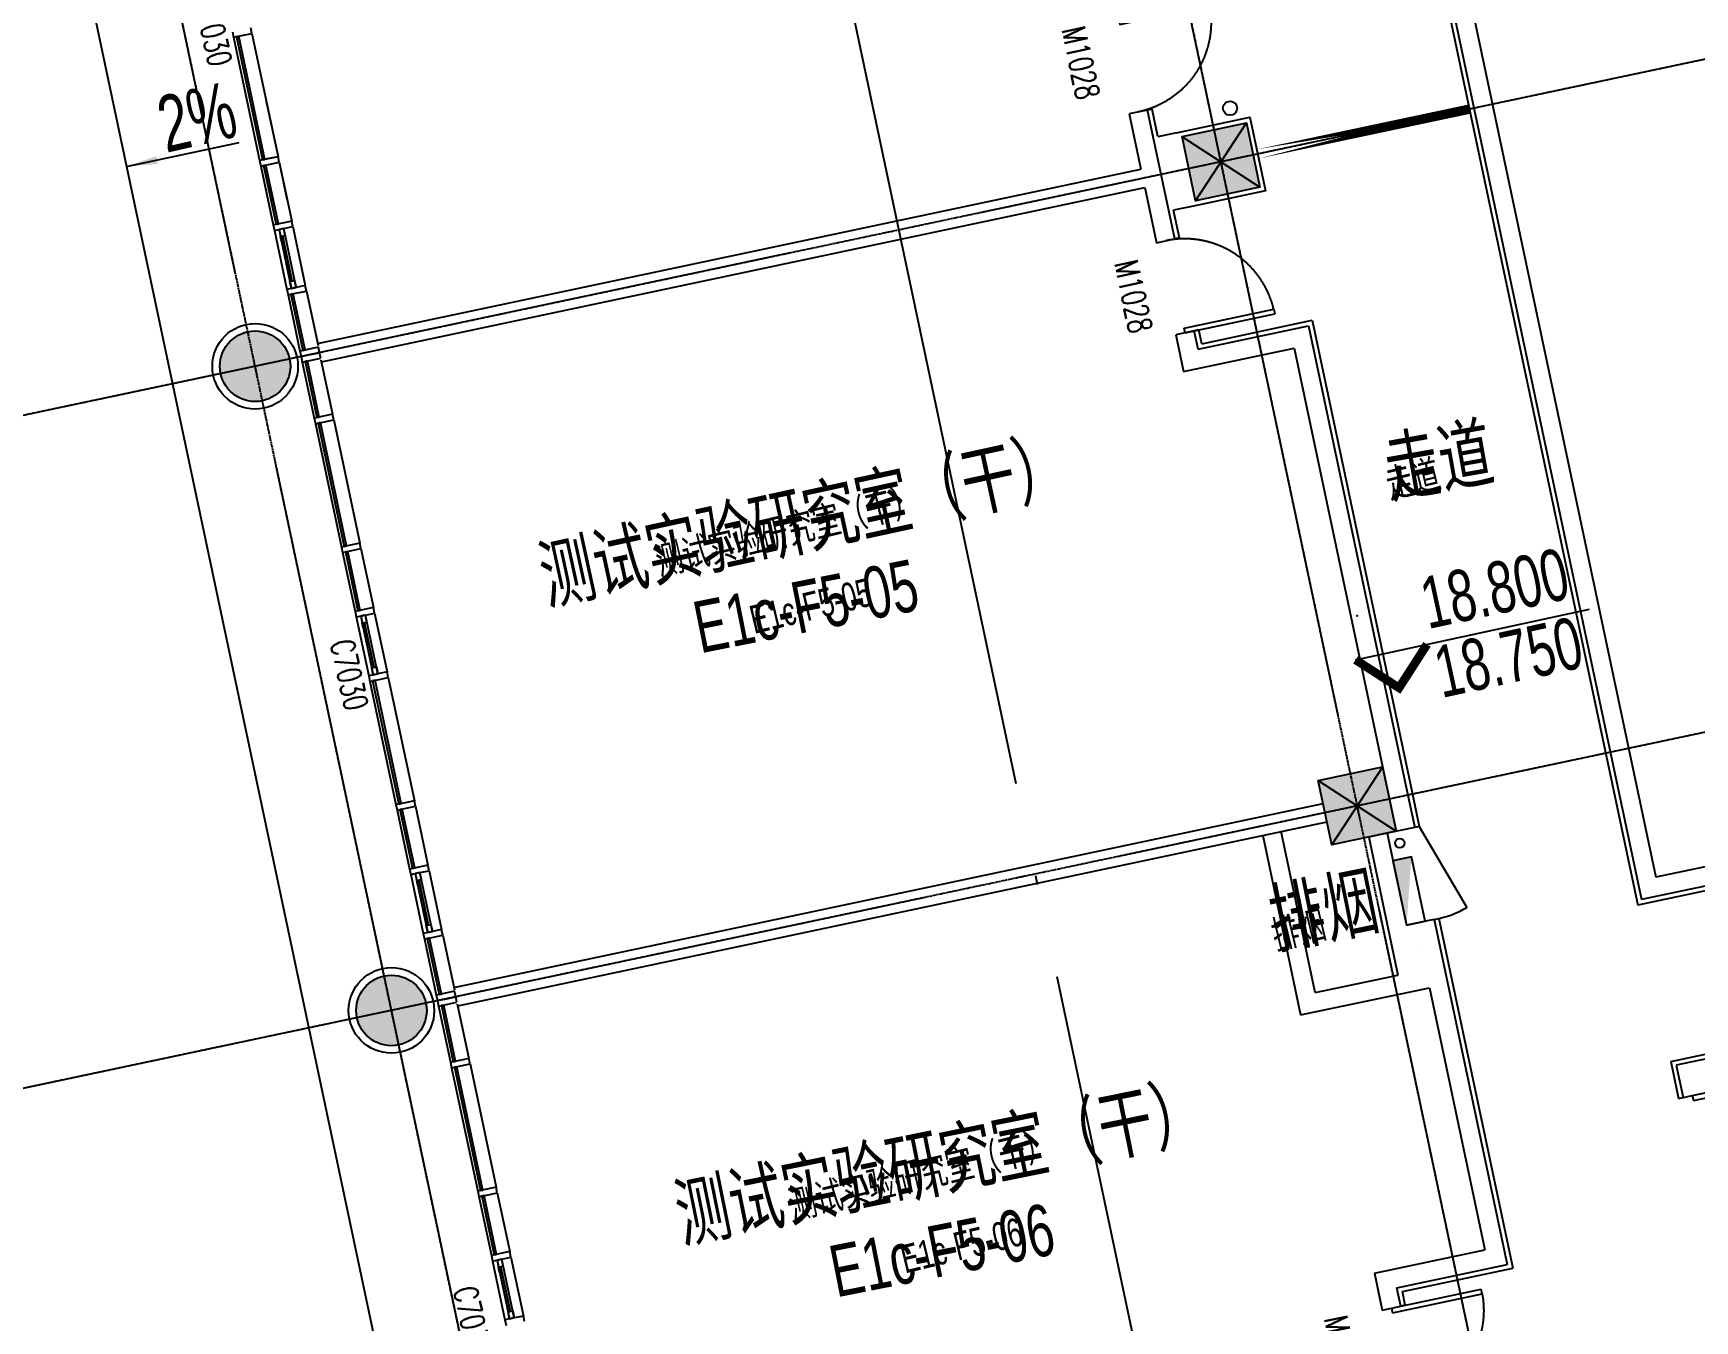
# Model space of a CAD drawing. Header units: millimetres. Extents: x -39175 to 150737, y -15023 to 140542.
# Drawn here: x -20806 to -3135, y 43188 to 56877 of the extents above; entities that cross this region are included whole.
import ezdxf
from ezdxf.enums import TextEntityAlignment as Align

# ---------------------------------------------------------------- set-up
doc = ezdxf.new("R2010")
doc.units = ezdxf.units.MM
doc.header["$LTSCALE"] = 10
for name, pattern in [('DASH', [0.35, 0.25, -0.1]), ('E-RG-1F$0$$0$DOTE', [2.42, 2, -0.2, 0.02, -0.2]), ('E1-RI-5F$0$DASH', [0.35, 0.25, -0.1]), ('E1-RI-5F$0$DASHED', [0.75, 0.5, -0.25]), ('XRE2$0$HIDDEN', [0.375, 0.25, -0.125])]:
    doc.linetypes.add(name, pattern=pattern)
for name, color, linetype in [('A—墙体', 7, 'Continuous'), ('A—轴线、尺寸', 1, 'Continuous'), ('A—门窗', 135, 'Continuous'), ('E1-RI-5F$0$A-A-建筑投影线', 53, 'E1-RI-5F$0$DASH'), ('E1-RI-5F$0$A-ROOF-DRAN', 175, 'Continuous'), ('E1-RI-5F$0$A-SYMB-DOOR', 13, 'Continuous'), ('E1-RI-5F$0$A-SYMB-DOOR1', 4, 'Continuous'), ('E1-RI-5F$0$AUDIT_D_131110141545-10', 7, 'Continuous'), ('I—平面—填充03(灰度)', 250, 'Continuous'), ('I—平面—文字', 40, 'Continuous'), ('I—平面—文字（放大1：100）', 40, 'XRE2$0$HIDDEN'), ('I—平面—标高', 40, 'Continuous'), ('I—平面—消防设施', 10, 'Continuous'), ('I—平面—装饰面层线', 192, 'Continuous'), ('I—平面—门', 22, 'Continuous'), ('I—平顶—消防设施', 10, 'Continuous'), ('轴线100', 1, 'Continuous')]:
    doc.layers.add(name, color=color, linetype=linetype)
doc.styles.add('ARIAL', font='arial.ttf')
doc.styles.add('E1-RI-5F$0$$4$XD2008', font='SIMYOU.TTF', dxfattribs={"width": 0.7})
doc.styles.add('E1-RI-5F$0$ECADI-TXT', font='simplex.shx', dxfattribs={"bigfont": 'hztxt.shx'})
doc.styles.add('XD2008', font='SIMYOU.TTF', dxfattribs={"width": 0.7, "height": 600})
doc.dimstyles.new('200', dxfattribs={"dimscale": 200, "dimtxt": 2.5, "dimasz": 2, "dimexe": 1, "dimexo": 1, "dimgap": 0.8, "dimtad": 1, "dimdec": 0, "dimdsep": 46, "dimtxsty": 'ARIAL', "dimblk1": 'ARCHTICK', "dimblk2": 'ARCHTICK', "dimsah": 1, "dimcen": -0.9, "dimdle": 1, "dimclrd": 256, "dimclre": 256, "dimclrt": 40, "dimaunit": 1, "dimadec": 0, "dimazin": 0, "dimtfac": 0.35, "dimtdec": 0, "dimtix": 1, "dimtmove": 2, "dimatfit": 3, "dimldrblk": 'ARCHTICK', "dimfxl": 0, "dimtvp": 0.8, "dimtolj": 1, "dimtzin": 0, "dimarcsym": 0})
doc.dimstyles.new('副本 100', dxfattribs={"dimscale": 100, "dimtxt": 2.5, "dimasz": 2, "dimexe": 1, "dimexo": 1, "dimgap": 0.8, "dimtad": 1, "dimdec": 0, "dimdsep": 46, "dimtxsty": 'ARIAL', "dimblk1": 'ARCHTICK', "dimblk2": 'ARCHTICK', "dimsah": 1, "dimcen": -0.9, "dimdle": 1, "dimclrd": 256, "dimclre": 256, "dimclrt": 40, "dimaunit": 1, "dimadec": 0, "dimazin": 0, "dimtfac": 0.35, "dimtdec": 0, "dimtix": 1, "dimtmove": 2, "dimatfit": 3, "dimldrblk": 'ARCHTICK', "dimfxl": 0, "dimtvp": 0.8, "dimtolj": 1, "dimtzin": 0, "dimarcsym": 0})

# ---------------------------------------------------------------- blocks, each defined once
blk = doc.blocks.new('E-COLS-F5')
at = {"layer": 'I—平面—填充03(灰度)'}
for points in [[(11700325, -6151164), (11701010, -6151019), (11701154, -6151704), (11700470, -6151849)], [(11701774, -6158012), (11702459, -6157867), (11702604, -6158552), (11701919, -6158697)]]:
    blk.add_hatch(color=18, dxfattribs=at).paths.add_polyline_path(points)
h = blk.add_hatch(color=18, dxfattribs=at)
edge = h.paths.add_edge_path()
edge.add_arc((11690467, -6153608), 375, 0, 360)
h = blk.add_hatch(color=18, dxfattribs=at)
edge = h.paths.add_edge_path()
edge.add_arc((11691917, -6160457), 375, 0, 360)
at = {"layer": 'A—墙体'}
for points in [[(11700325, -6151164), (11701010, -6151019), (11701154, -6151704), (11700470, -6151849)], [(11701774, -6158012), (11702459, -6157867), (11702604, -6158552), (11701919, -6158697)]]:
    blk.add_lwpolyline(points, close=True, dxfattribs=at)
for centre in [(11690467, -6153608), (11691917, -6160457)]:
    blk.add_circle(centre, 375, dxfattribs=at)
at = {"layer": 'I—平面—装饰面层线'}
for p, q in [((11700265, -6151125), (11700069, -6151167)), ((11700431, -6151908), (11700235, -6151949))]:
    blk.add_line(p, q, dxfattribs=at)
blk.add_lwpolyline([(11700265, -6151125), (11701048, -6150960), (11701214, -6151742), (11700431, -6151908)], dxfattribs=at)
blk = doc.blocks.new('E1-RI-5F$0$$DORLIB2D$00000001')
for p, q in [((0.45, 0.975), (0.5, 0.975)), ((0.45, 0), (0.45, 0.975)), ((0.5, 0), (0.5, 0.975)), ((0.5, 0), (0.45, 0))]:
    blk.add_line(p, q)
at = {"layer": 'I—平面—门', "color": 8, "linetype": 'DASH', "ltscale": 20}
blk.add_arc((0.475, 0), 0.975, 91.4693, 180, dxfattribs=at)
blk = doc.blocks.new('E1-RI-5F$0$ECADI-TAG-DOOR')
blk = doc.blocks.new('E1-RI-5F$0$$0$ECADI-TAG-HGHT_国标_')
at = {"color": 1}
blk.add_line((-2.121, 2.121), (11.768, 2.121), dxfattribs=at)
at = {"color": 1, "const_width": 0.5}
blk.add_lwpolyline([(-2.121, 2.121), (0, 0), (2.121, 2.121)], dxfattribs=at)
at = {"color": 1}
blk.add_point((-1.481, 4.6), dxfattribs=at)
at = {"style": 'E1-RI-5F$0$$4$XD2008', "width": 0.7}
blk.add_attdef('FL', text='', height=3, dxfattribs=at).set_placement((-2.689, 2.967), align=Align.RIGHT)
for tag, p in [('F.F.L.', (2.284, 2.967)), ('T.O.S.', (2.284, -1.104))]:
    blk.add_attdef(tag, p, '', height=3, dxfattribs=at)
blk = doc.blocks.new('E1-RI-5F$0$ERDFG1')
at = {"layer": 'E1-RI-5F$0$A-ROOF-DRAN'}
blk.add_circle((-2006, 61165), 75, dxfattribs=at)
blk = doc.blocks.new('E1-RI-5F$0$XFX-BX')
blk.add_lwpolyline([(0, 0), (0, 200), (700, 200), (700, 0)], close=True)
blk.add_solid([(0, 0), (0, 0), (700, 0), (700, 200)])
blk = doc.blocks.new('_ArchTick')
at = {"color": 0, "linetype": 'ByBlock', "const_width": 0.15}
blk.add_lwpolyline([(-0.5, -0.5), (0.5, 0.5)], dxfattribs=at)
blk = doc.blocks.new('*D4621')
at = {"layer": 'A—轴线、尺寸', "linetype": 'ByBlock', "lineweight": -2}
for p, q in [((-23999, 80781), (-30358, 79435)), ((-30203, 79672), (-11947, -6567)), ((-5826, -5066), (-12184, -6412))]:
    blk.add_line(p, q, dxfattribs=at)
at = {"layer": 'Defpoints', "color": 0, "linetype": 'ByBlock'}
for p in [(-23803, 80823), (-5630, -5025), (-11989, -6371)]:
    blk.add_point(p, dxfattribs=at)
at = {"layer": 'A—轴线、尺寸', "linetype": 'ByBlock', "lineweight": -2, "xscale": 400, "yscale": 400, "zscale": 400}
for p, rotation in [((-30162, 79477), 101.9526484581255), ((-11989, -6371), 281.9526484581255)]:
    blk.add_blockref('_ArchTick', p, dxfattribs=dict(at, rotation=rotation))
at = {"layer": 'A—轴线、尺寸', "color": 40, "linetype": 'ByBlock', "insert": (-20669, 36639), "char_height": 500, "attachment_point": 5, "rotation": 281.9526, "style": 'ARIAL'}
blk.add_mtext('\\A1;87750', dxfattribs=at)
blk = doc.blocks.new('*D4630')
at = {"layer": 'A—轴线、尺寸', "linetype": 'ByBlock', "lineweight": -2}
for p, q in [((-17136, 46459), (-22028, 45423)), ((-21873, 45660), (-20341, 38421)), ((-15686, 39610), (-20578, 38575))]:
    blk.add_line(p, q, dxfattribs=at)
at = {"layer": 'Defpoints', "color": 0, "linetype": 'ByBlock'}
for p in [(-16940, 46500), (-15491, 39652), (-20382, 38616)]:
    blk.add_point(p, dxfattribs=at)
at = {"layer": 'A—轴线、尺寸', "linetype": 'ByBlock', "lineweight": -2, "xscale": 400, "yscale": 400, "zscale": 400}
for p, rotation in [((-21832, 45464), 101.9526484581255), ((-20382, 38616), 281.9526484581255)]:
    blk.add_blockref('_ArchTick', p, dxfattribs=dict(at, rotation=rotation))
at = {"layer": 'A—轴线、尺寸', "color": 40, "linetype": 'ByBlock', "insert": (-20701, 42126), "char_height": 500, "attachment_point": 5, "rotation": 281.9526, "style": 'ARIAL'}
blk.add_mtext('\\A1;7000', dxfattribs=at)
blk = doc.blocks.new('*D4631')
at = {"layer": 'A—轴线、尺寸', "linetype": 'ByBlock', "lineweight": -2}
for p, q in [((-18586, 53307), (-23477, 52271)), ((-23323, 52508), (-21790, 45269)), ((-17136, 46459), (-22028, 45423))]:
    blk.add_line(p, q, dxfattribs=at)
at = {"layer": 'Defpoints', "color": 0, "linetype": 'ByBlock'}
for p in [(-18390, 53348), (-16940, 46500), (-21832, 45464)]:
    blk.add_point(p, dxfattribs=at)
at = {"layer": 'A—轴线、尺寸', "linetype": 'ByBlock', "lineweight": -2, "xscale": 400, "yscale": 400, "zscale": 400}
for p, rotation in [((-23282, 52313), 101.9526484581255), ((-21832, 45464), 281.9526484581255)]:
    blk.add_blockref('_ArchTick', p, dxfattribs=dict(at, rotation=rotation))
at = {"layer": 'A—轴线、尺寸', "color": 40, "linetype": 'ByBlock', "insert": (-22150, 48975), "char_height": 500, "attachment_point": 5, "rotation": 281.9526, "style": 'ARIAL'}
blk.add_mtext('\\A1;7000', dxfattribs=at)
blk = doc.blocks.new('*D4632')
at = {"layer": 'A—轴线、尺寸', "linetype": 'ByBlock', "lineweight": -2}
for p, q in [((-20035, 60155), (-24927, 59119)), ((-24773, 59357), (-23240, 52117)), ((-18586, 53307), (-23477, 52271))]:
    blk.add_line(p, q, dxfattribs=at)
at = {"layer": 'Defpoints', "color": 0, "linetype": 'ByBlock'}
for p in [(-19840, 60196), (-18390, 53348), (-23282, 52313)]:
    blk.add_point(p, dxfattribs=at)
at = {"layer": 'A—轴线、尺寸', "linetype": 'ByBlock', "lineweight": -2, "xscale": 400, "yscale": 400, "zscale": 400}
for p, rotation in [((-24731, 59161), 101.9526484581255), ((-23282, 52313), 281.9526484581255)]:
    blk.add_blockref('_ArchTick', p, dxfattribs=dict(at, rotation=rotation))
at = {"layer": 'A—轴线、尺寸', "color": 40, "linetype": 'ByBlock', "insert": (-23600, 55823), "char_height": 500, "attachment_point": 5, "rotation": 281.9526, "style": 'ARIAL'}
blk.add_mtext('\\A1;7000', dxfattribs=at)
blk = doc.blocks.new('*D4827')
at = {"layer": 'Defpoints', "color": 0}
for p in [(-272354, 49526), (-270905, 42677), (-275796, 41642)]:
    blk.add_point(p, dxfattribs=at)
at = {"layer": '轴线100', "lineweight": -2}
for p, q in [((-272452, 49505), (-277344, 48469)), ((-277267, 48588), (-275775, 41544)), ((-271002, 42657), (-275894, 41621))]:
    blk.add_line(p, q, dxfattribs=at)
at = {"layer": '轴线100', "lineweight": -2, "xscale": 200, "yscale": 200, "zscale": 200}
for p, rotation in [((-277246, 48490), 101.9526484623766), ((-275796, 41642), 281.9526484623766)]:
    blk.add_blockref('_ArchTick', p, dxfattribs=dict(at, rotation=rotation))
at = {"layer": '轴线100', "color": 40, "insert": (-276293, 45114), "char_height": 300, "attachment_point": 5, "rotation": 281.9526, "style": 'ARIAL'}
blk.add_mtext('\\A1;7000', dxfattribs=at)
blk = doc.blocks.new('*D4828')
at = {"layer": 'Defpoints', "color": 0}
for p in [(-273804, 56374), (-272354, 49526), (-277246, 48490)]:
    blk.add_point(p, dxfattribs=at)
at = {"layer": '轴线100', "lineweight": -2}
for p, q in [((-273902, 56353), (-278793, 55318)), ((-278716, 55436), (-277225, 48392)), ((-272452, 49505), (-277344, 48469))]:
    blk.add_line(p, q, dxfattribs=at)
at = {"layer": '轴线100', "lineweight": -2, "xscale": 200, "yscale": 200, "zscale": 200}
for p, rotation in [((-278696, 55338), 101.9526484623766), ((-277246, 48490), 281.9526484623766)]:
    blk.add_blockref('_ArchTick', p, dxfattribs=dict(at, rotation=rotation))
at = {"layer": '轴线100', "color": 40, "insert": (-277743, 51962), "char_height": 300, "attachment_point": 5, "rotation": 281.9526, "style": 'ARIAL'}
blk.add_mtext('\\A1;7000', dxfattribs=at)
blk = doc.blocks.new('*D4829')
at = {"layer": 'Defpoints', "color": 0}
for p in [(-275254, 63222), (-273804, 56374), (-278696, 55338)]:
    blk.add_point(p, dxfattribs=at)
at = {"layer": '轴线100', "lineweight": -2}
for p, q in [((-275352, 63201), (-280243, 62166)), ((-280166, 62284), (-278675, 55240)), ((-273902, 56353), (-278793, 55318))]:
    blk.add_line(p, q, dxfattribs=at)
at = {"layer": '轴线100', "lineweight": -2, "xscale": 200, "yscale": 200, "zscale": 200}
for p, rotation in [((-280145, 62186), 101.9526484623766), ((-278696, 55338), 281.9526484623766)]:
    blk.add_blockref('_ArchTick', p, dxfattribs=dict(at, rotation=rotation))
at = {"layer": '轴线100', "color": 40, "insert": (-279192, 58811), "char_height": 300, "attachment_point": 5, "rotation": 281.9526, "style": 'ARIAL'}
blk.add_mtext('\\A1;7000', dxfattribs=at)
blk = doc.blocks.new('A$C1C9D1350')
at = {"layer": '轴线100', "linetype": 'E-RG-1F$0$$0$DOTE'}
for p, q in [((-249396.2, -8503.3), (-270308.5, 90282.7)), ((-261537.7, -1848.3), (-280580.9, 88108.1)), ((-244495, 62578.1), (-280984.2, 54853.6)), ((-243061.1, 55726.5), (-279542.5, 48003.7))]:
    blk.add_line(p, q, dxfattribs=at)
at = {"layer": '轴线100'}
for base, p1, p2, picture, middle in [((-278695.6, 55338.2), (-275253.8, 63222), (-273804.1, 56373.8), '*D4829', (-279192.4, 58810.7)), ((-277245.9, 48490), (-273804.1, 56373.8), (-272354.3, 49525.5), '*D4828', (-277742.7, 51962.4)), ((-275796.2, 41641.8), (-272354.3, 49525.5), (-270904.6, 42677.3), '*D4827', (-276292.9, 45114.2))]:
    dim = blk.add_linear_dim(base=base, p1=p1, p2=p2, angle=281.95265, dimstyle='副本 100', override={"dimtxt": 3}, dxfattribs=at)
    dim.commit()
    dim.dimension.update_dxf_attribs({"geometry": picture, "text_midpoint": middle})

msp = doc.modelspace()

# ---------------------------------------------------------------- linework, layer by layer
at = {"layer": 'A—墙体'}
for p, q in [((-5876.9, 57938.8), (-3702.3, 47666.3)), ((-5639.8, 57784.5), (-3548, 47903.4)), ((-8955.2, 56060.5), (-9150.9, 56019.1)), ((-9150.9, 56019.1), (-9026.6, 55432.1)), ((-8810.3, 55375.7), (-8955.2, 56060.5)), ((-17782.2, 53578.5), (-9026.3, 55432.1)), ((-8665.3, 54690.8), (-8810.3, 55375.7)), ((-17740.8, 53382.8), (-8984.8, 55236.4)), ((-8985.2, 55236.4), (-8860.9, 54649.4)), ((-8860.9, 54649.4), (-8665.3, 54690.8)), ((-8416.8, 53516.9), (-7242.2, 53765.5)), ((-7242.2, 53765.5), (-6186, 48776.1)), ((-8458.2, 53712.5), (-8653.8, 53671.1)), ((-8653.8, 53671.1), (-8571, 53279.8)), ((-8416.8, 53516.9), (-8458.2, 53712.5)), ((-8571, 53279.8), (-7396.4, 53528.4)), ((-7396.4, 53528.4), (-6309.1, 48392.2)), ((-6186, 48776.1), (-6113.5, 48433.6)), ((-16332.5, 46730.2), (-7087.4, 48687.4)), ((-16291.1, 46534.6), (-7045.8, 48491.8)), ((-7534.8, 48388.3), (-7045.8, 48491.8)), ((-6113.5, 48433.6), (-6407, 48371.4)), ((-7730.4, 48346.9), (-7326.6, 46439.1)), ((-7172.3, 46676.2), (-7534.8, 48388.3)), ((-6309.1, 48392.2), (-6602.6, 48330.1)), ((-6602.6, 48330.1), (-6292, 46862.5)), ((-6407, 48371.4), (-6199.9, 47393.1)), ((-2390.5, 48148.4), (-3548, 47903.4)), ((-2544.7, 47911.3), (-3702.3, 47666.3)), ((-5906.4, 47455.3), (-6199.9, 47393.1)), ((-5906.4, 47455.3), (-5129.7, 43786.7)), ((-6040, 47120.3), (-6039.9, 47120.3)), ((-7172.3, 46676.2), (-6292, 46862.5)), ((-7326.6, 46439.1), (-5957, 46729)), ((-5957, 46729), (-5366.8, 43940.9)), ((-1473.3, 46298.3), (-3332.1, 45904.8)), ((-3332.1, 45904.8), (-3259.6, 45562.4)), ((-3259.6, 45562.4), (-3063.9, 45603.8)), ((-6541, 43692.3), (-5366.8, 43940.9)), ((-6541.4, 43692.3), (-6479.3, 43398.8)), ((-6541, 43692.3), (-6458.2, 43301)), ((-6304.3, 43538), (-5129.7, 43786.7)), ((-6262.9, 43342.3), (-6304.3, 43538)), ((-6458.2, 43301), (-6262.9, 43342.3))]:
    msp.add_line(p, q, dxfattribs=at)
at = {"layer": 'A—轴线、尺寸', "linetype": 'E-RG-1F$0$$0$DOTE', "ltscale": 500}
for p, q in [((5602.2, -9566), (-14894.5, 87257.1)), ((2178.1, -10290.8), (-18318.6, 86532.3)), ((-6123.7, -4873.9), (-25166.8, 85082.5)), ((10919.1, 59552.5), (-25570.2, 51828)), ((12353, 52700.9), (-24128.4, 44978.1))]:
    msp.add_line(p, q, dxfattribs=at)
at = {"layer": 'A—门窗', "extrusion": (7.74398e-26, 8.19673e-27, -1)}
for p, q in [((-18479.8, 56875.5), (-18492.3, 56934.2)), ((-18687.9, 56892.8), (-18675.5, 56834.1)), ((-18675.5, 56834.1), (-18479.8, 56875.5)), ((-18300.4, 55543.8), (-18398.3, 55523.1)), ((-18398.3, 55523.1), (-18385.8, 55464.4)), ((-18202.3, 55564.6), (-18398, 55523.2)), ((-18398, 55523.2), (-18385.5, 55464.5)), ((-18385.5, 55464.5), (-18189.9, 55505.9)), ((-18202.6, 55564.5), (-18300.4, 55543.8)), ((-18288, 55485.1), (-18190.2, 55505.8)), ((-18190.2, 55505.8), (-18202.6, 55564.5)), ((-18189.9, 55505.9), (-18202.3, 55564.6)), ((-18385.8, 55464.4), (-18288, 55485.1)), ((-18155.5, 54859), (-18253.3, 54838.3)), ((-18253.3, 54838.3), (-18240.9, 54779.6)), ((-18240.9, 54779.6), (-18143, 54800.3)), ((-18057.6, 54879.7), (-18155.5, 54859)), ((-18143, 54800.3), (-18045.2, 54821)), ((-18045.2, 54821), (-18057.6, 54879.7)), ((-18010.5, 54174.2), (-18108.3, 54153.4)), ((-18108.3, 54153.4), (-18095.9, 54094.7)), ((-18095.9, 54094.7), (-17998.1, 54115.5)), ((-17912.7, 54194.9), (-18010.5, 54174.2)), ((-17998.1, 54115.5), (-17900.2, 54136.2)), ((-17900.2, 54136.2), (-17912.7, 54194.9)), ((-17859.3, 53460), (-17957.1, 53439.3)), ((-17957.1, 53439.3), (-17944.7, 53380.6)), ((-17944.7, 53380.6), (-17846.9, 53401.3)), ((-17761.5, 53480.7), (-17859.3, 53460)), ((-17846.9, 53401.3), (-17749, 53422)), ((-17749, 53422), (-17761.5, 53480.7)), ((-17720.5, 52804.5), (-17818.4, 52783.8)), ((-17818.4, 52783.8), (-17805.9, 52725.1)), ((-17805.9, 52725.1), (-17708.1, 52745.8)), ((-17622.7, 52825.2), (-17720.5, 52804.5)), ((-17708.1, 52745.8), (-17610.3, 52766.5)), ((-17610.3, 52766.5), (-17622.7, 52825.2)), ((-17430.6, 51434.9), (-17528.4, 51414.2)), ((-17332.8, 51455.6), (-17430.6, 51434.9)), ((-17320.3, 51396.9), (-17332.8, 51455.6)), ((-17528.4, 51414.2), (-17516, 51355.5)), ((-17516, 51355.5), (-17418.2, 51376.2)), ((-17418.2, 51376.2), (-17320.3, 51396.9)), ((-17285.6, 50750), (-17383.5, 50729.3)), ((-17383.5, 50729.3), (-17371, 50670.6)), ((-17187.8, 50770.7), (-17285.6, 50750)), ((-17175.4, 50712), (-17187.8, 50770.7)), ((-17371, 50670.6), (-17273.2, 50691.3)), ((-17273.2, 50691.3), (-17175.4, 50712)), ((-17140.6, 50065.2), (-17238.5, 50044.5)), ((-17238.5, 50044.5), (-17226.1, 49985.8)), ((-17042.8, 50085.9), (-17140.6, 50065.2)), ((-17128.2, 50006.5), (-17030.4, 50027.2)), ((-17030.4, 50027.2), (-17042.8, 50085.9)), ((-17226.1, 49985.8), (-17128.2, 50006.5)), ((-16850.7, 48695.6), (-16948.5, 48674.9)), ((-16948.5, 48674.9), (-16936.1, 48616.2)), ((-16936.1, 48616.2), (-16838.3, 48636.9)), ((-16752.9, 48716.3), (-16850.7, 48695.6)), ((-16838.3, 48636.9), (-16740.4, 48657.6)), ((-16740.4, 48657.6), (-16752.9, 48716.3)), ((-16705.7, 48010.7), (-16803.6, 47990)), ((-16803.6, 47990), (-16791.1, 47931.3)), ((-16791.1, 47931.3), (-16693.3, 47952)), ((-16607.9, 48031.5), (-16705.7, 48010.7)), ((-16693.3, 47952), (-16595.5, 47972.8)), ((-16595.5, 47972.8), (-16607.9, 48031.5)), ((-16560.8, 47325.9), (-16658.6, 47305.2)), ((-16658.6, 47305.2), (-16646.2, 47246.5)), ((-16646.2, 47246.5), (-16548.3, 47267.2)), ((-16462.9, 47346.6), (-16560.8, 47325.9)), ((-16548.3, 47267.2), (-16450.5, 47287.9)), ((-16450.5, 47287.9), (-16462.9, 47346.6)), ((-16409.6, 46611.7), (-16507.4, 46591)), ((-16507.4, 46591), (-16495, 46532.3)), ((-16495, 46532.3), (-16397.1, 46553)), ((-16311.7, 46632.5), (-16409.6, 46611.7)), ((-16397.1, 46553), (-16299.3, 46573.8)), ((-16299.3, 46573.8), (-16311.7, 46632.5)), ((-16270.8, 45956.3), (-16368.6, 45935.6)), ((-16173, 45977), (-16270.8, 45956.3)), ((-16160.6, 45918.3), (-16173, 45977)), ((-16368.6, 45935.6), (-16356.2, 45876.9)), ((-16356.2, 45876.9), (-16258.4, 45897.6)), ((-16258.4, 45897.6), (-16160.6, 45918.3)), ((-15980.9, 44586.6), (-16078.7, 44565.9)), ((-16078.7, 44565.9), (-16066.3, 44507.2)), ((-15883, 44607.3), (-15980.9, 44586.6)), ((-15968.4, 44527.9), (-15870.6, 44548.6)), ((-15870.6, 44548.6), (-15883, 44607.3)), ((-16066.3, 44507.2), (-15968.4, 44527.9)), ((-15835.9, 43901.8), (-15933.7, 43881.1)), ((-15933.7, 43881.1), (-15921.3, 43822.4)), ((-15921.3, 43822.4), (-15823.5, 43843.1)), ((-15738.1, 43922.5), (-15835.9, 43901.8)), ((-15823.5, 43843.1), (-15725.6, 43863.8)), ((-15725.6, 43863.8), (-15738.1, 43922.5)), ((-15690.9, 43217), (-15788.8, 43196.3)), ((-15788.8, 43196.3), (-15776.3, 43137.6)), ((-15593.1, 43237.7), (-15690.9, 43217)), ((-15580.7, 43179), (-15593.1, 43237.7))]:
    msp.add_line(p, q, dxfattribs=at)
at = {"layer": 'A—门窗'}
for p, q in [((-18675.5, 56834.1), (-18398, 55523.2)), ((-18620.8, 56845.7), (-18645.6, 56840.4)), ((-18645.6, 56840.4), (-18368.1, 55529.5)), ((-18343.2, 55534.7), (-18620.8, 56845.7)), ((-18479.8, 56875.5), (-18202.3, 55564.6)), ((-18522.9, 56111.7), (-18398.3, 55523.1)), ((-18493, 56118), (-18368.4, 55529.4)), ((-18343.5, 55534.7), (-18468.1, 56123.3)), ((-18327.2, 56153.1), (-18202.6, 55564.5)), ((-18368.4, 55529.4), (-18343.5, 55534.7)), ((-18368.1, 55529.5), (-18343.2, 55534.7)), ((-18190.2, 55505.8), (-18057.6, 54879.7)), ((-18189.9, 55505.9), (-18107.8, 55118)), ((-18385.8, 55464.4), (-18253.3, 54838.3)), ((-18385.5, 55464.5), (-18306.4, 55090.7)), ((-18331.1, 55476), (-18355.9, 55470.7)), ((-18355.9, 55470.7), (-18223.4, 54844.6)), ((-18330.8, 55476), (-18355.7, 55470.8)), ((-18355.7, 55470.8), (-18276.1, 55094.8)), ((-18198.6, 54849.9), (-18331.1, 55476)), ((-18250.8, 55098.3), (-18330.8, 55476)), ((-18223.4, 54844.6), (-18198.6, 54849.9)), ((-18143, 54800.3), (-18192.3, 54789.8)), ((-18143, 54800.3), (-18192.3, 54789.8)), ((-18192.3, 54789.8), (-18176.6, 54715.3)), ((-18192.3, 54789.8), (-18059.8, 54163.7)), ((-18126.9, 54725.8), (-18142.6, 54800.4)), ((-18010.1, 54174.2), (-18142.6, 54800.4)), ((-18045.2, 54821), (-17912.7, 54194.9)), ((-18240.9, 54779.6), (-18108.3, 54153.4)), ((-18176.6, 54715.3), (-18127.2, 54725.7)), ((-18165.3, 54662.3), (-18176.6, 54715.3)), ((-18176.6, 54715.3), (-18075.6, 54238.3)), ((-18050.7, 54243.5), (-18151.7, 54720.6)), ((-18095.9, 54094.7), (-17969.6, 53498)), ((-18075.6, 54238.3), (-18026.3, 54248.7)), ((-18059.8, 54163.7), (-18075.6, 54238.3)), ((-18041.2, 54106.3), (-18066, 54101.1)), ((-18066, 54101.1), (-17939.7, 53504.3)), ((-18010.5, 54174.2), (-18059.8, 54163.7)), ((-18059.8, 54163.7), (-18010.5, 54174.2)), ((-17914.8, 53509.6), (-18041.2, 54106.3)), ((-18025.9, 54248.8), (-18010.1, 54174.2)), ((-17900.2, 54136.2), (-17777.2, 53555.2)), ((-17871.7, 53518.7), (-17969.6, 53498)), ((-17969.6, 53498), (-17957.1, 53439.3)), ((-17957.1, 53439.3), (-17859.3, 53460)), ((-17944.7, 53380.6), (-17818.4, 52783.8)), ((-17939.7, 53504.3), (-17914.8, 53509.6)), ((-17890, 53392.2), (-17914.8, 53386.9)), ((-17914.8, 53386.9), (-17788.5, 52790.1)), ((-17763.6, 52795.4), (-17890, 53392.2)), ((-17773.9, 53539.4), (-17871.7, 53518.7)), ((-17859.3, 53460), (-17761.5, 53480.7)), ((-17761.5, 53480.7), (-17773.9, 53539.4)), ((-17745.7, 53406.1), (-17622.7, 52825.2)), ((-17805.9, 52725.1), (-17528.4, 51414.2)), ((-17788.5, 52790.1), (-17763.6, 52795.4)), ((-17751.2, 52736.7), (-17776.1, 52731.4)), ((-17776.1, 52731.4), (-17498.5, 51420.5)), ((-17473.7, 51425.7), (-17751.2, 52736.7)), ((-17610.3, 52766.5), (-17332.8, 51455.6)), ((-17498.5, 51420.5), (-17473.7, 51425.7)), ((-17516, 51355.5), (-17383.5, 50729.3)), ((-17461.3, 51367), (-17486.1, 51361.8)), ((-17486.1, 51361.8), (-17353.6, 50735.7)), ((-17328.7, 50740.9), (-17461.3, 51367)), ((-17320.3, 51396.9), (-17187.8, 50770.7)), ((-17353.6, 50735.7), (-17328.7, 50740.9)), ((-17371, 50670.6), (-17238.5, 50044.5)), ((-17273.2, 50691.3), (-17322.5, 50680.9)), ((-17273.2, 50691.3), (-17322.5, 50680.9)), ((-17322.5, 50680.9), (-17306.7, 50606.4)), ((-17322.5, 50680.9), (-17190, 50054.8)), ((-17306.7, 50606.4), (-17257.4, 50616.8)), ((-17295.5, 50553.4), (-17306.7, 50606.4)), ((-17306.7, 50606.4), (-17205.7, 50129.3)), ((-17180.9, 50134.6), (-17281.9, 50611.6)), ((-17257, 50616.9), (-17272.8, 50691.4)), ((-17140.3, 50065.3), (-17272.8, 50691.4)), ((-17175.4, 50712), (-17042.8, 50085.9)), ((-17205.7, 50129.3), (-17156.4, 50139.8)), ((-17190, 50054.8), (-17205.7, 50129.3)), ((-17140.6, 50065.2), (-17190, 50054.8)), ((-17190, 50054.8), (-17140.6, 50065.2)), ((-17156, 50139.8), (-17140.3, 50065.3)), ((-17030.4, 50027.2), (-16752.9, 48716.3)), ((-17226.1, 49985.8), (-16948.5, 48674.9)), ((-17171.3, 49997.4), (-17196.2, 49992.1)), ((-17196.2, 49992.1), (-16918.6, 48681.2)), ((-16893.8, 48686.4), (-17171.3, 49997.4)), ((-16936.1, 48616.2), (-16803.6, 47990)), ((-16918.6, 48681.2), (-16893.8, 48686.4)), ((-16881.4, 48627.7), (-16906.2, 48622.5)), ((-16906.2, 48622.5), (-16773.7, 47996.4)), ((-16748.8, 48001.6), (-16881.4, 48627.7)), ((-16740.4, 48657.6), (-16607.9, 48031.5)), ((-16791.1, 47931.3), (-16658.6, 47305.2)), ((-16773.7, 47996.4), (-16748.8, 48001.6)), ((-16693.3, 47952), (-16742.6, 47941.6)), ((-16693.3, 47952), (-16742.6, 47941.6)), ((-16742.6, 47941.6), (-16726.8, 47867.1)), ((-16742.6, 47941.6), (-16610.1, 47315.5)), ((-16677.1, 47877.6), (-16692.9, 47952.1)), ((-16560.4, 47326), (-16692.9, 47952.1)), ((-16595.5, 47972.8), (-16462.9, 47346.6)), ((-16726.8, 47867.1), (-16677.5, 47877.5)), ((-16715.6, 47814.1), (-16726.8, 47867.1)), ((-16726.8, 47867.1), (-16625.8, 47390)), ((-16601, 47395.3), (-16702, 47872.3)), ((-16625.8, 47390), (-16576.5, 47400.5)), ((-16610.1, 47315.5), (-16625.8, 47390)), ((-16576.2, 47400.6), (-16560.4, 47326)), ((-16646.2, 47246.5), (-16519.8, 46649.7)), ((-16591.4, 47258.1), (-16616.3, 47252.8)), ((-16616.3, 47252.8), (-16489.9, 46656.1)), ((-16560.8, 47325.9), (-16610.1, 47315.5)), ((-16610.1, 47315.5), (-16560.8, 47325.9)), ((-16465.1, 46661.3), (-16591.4, 47258.1)), ((-16450.5, 47287.9), (-16327.5, 46707)), ((-16422, 46670.4), (-16519.8, 46649.7)), ((-16489.9, 46656.1), (-16465.1, 46661.3)), ((-16324.2, 46691.2), (-16422, 46670.4)), ((-16311.7, 46632.5), (-16324.2, 46691.2)), ((-16519.8, 46649.7), (-16507.4, 46591)), ((-16507.4, 46591), (-16409.6, 46611.7)), ((-16495, 46532.3), (-16368.6, 45935.6)), ((-16440.2, 46543.9), (-16465.1, 46538.7)), ((-16465.1, 46538.7), (-16338.8, 45941.9)), ((-16313.9, 45947.2), (-16440.2, 46543.9)), ((-16409.6, 46611.7), (-16311.7, 46632.5)), ((-16296, 46557.9), (-16173, 45977)), ((-16338.8, 45941.9), (-16313.9, 45947.2)), ((-16356.2, 45876.9), (-16078.7, 44565.9)), ((-16301.5, 45888.5), (-16326.3, 45883.2)), ((-16326.3, 45883.2), (-16048.8, 44572.2)), ((-16024, 44577.5), (-16301.5, 45888.5)), ((-16160.6, 45918.3), (-15883, 44607.3)), ((-16048.8, 44572.2), (-16024, 44577.5)), ((-15870.6, 44548.6), (-15738.1, 43922.5)), ((-16066.3, 44507.2), (-15933.7, 43881.1)), ((-16011.5, 44518.8), (-16036.4, 44513.5)), ((-16036.4, 44513.5), (-15903.8, 43887.4)), ((-15879, 43892.7), (-16011.5, 44518.8)), ((-15903.8, 43887.4), (-15879, 43892.7)), ((-15823.5, 43843.1), (-15872.8, 43832.7)), ((-15823.5, 43843.1), (-15872.8, 43832.7)), ((-15872.8, 43832.7), (-15857, 43758.1)), ((-15872.8, 43832.7), (-15740.2, 43206.5)), ((-15807.3, 43768.6), (-15823.1, 43843.2)), ((-15690.5, 43217.1), (-15823.1, 43843.2)), ((-15725.6, 43863.8), (-15593.1, 43237.7)), ((-15921.3, 43822.4), (-15788.8, 43196.3)), ((-15857, 43758.1), (-15807.7, 43768.6)), ((-15845.8, 43705.2), (-15857, 43758.1)), ((-15857, 43758.1), (-15756, 43281.1)), ((-15731.2, 43286.4), (-15832.1, 43763.4)), ((-15756, 43281.1), (-15706.7, 43291.5)), ((-15740.2, 43206.5), (-15756, 43281.1)), ((-15690.9, 43217), (-15740.2, 43206.5)), ((-15740.2, 43206.5), (-15690.9, 43217)), ((-15706.3, 43291.6), (-15690.5, 43217.1))]:
    msp.add_line(p, q, dxfattribs=at)
at = {"layer": 'Defpoints'}
for p, q in [((-8443.9, 55095.4), (-7904, 55925.2)), ((-8588.9, 55780.2), (-7759.1, 55240.3)), ((-6994.2, 48247.1), (-6454.3, 49076.9)), ((-7139.1, 48932), (-6309.3, 48392.1))]:
    msp.add_line(p, q, dxfattribs=at)
at = {"layer": 'E1-RI-5F$0$A-A-建筑投影线', "linetype": 'ByBlock'}
msp.add_lwpolyline([(-25001.4, 79955.2), (-24732.2, 78683.4), (-24732.2, 78683.4), (-14899.3, 32237.8), (-13530.3, 32527.7)], dxfattribs=at)
at = {"layer": 'I—平面—文字'}
msp.add_line((-19815.7, 55460.6), (-18614.8, 55714.6), dxfattribs=at)
at = {"layer": 'I—平面—文字', "extrusion": (7.74398e-26, 8.19673e-27, -1)}
msp.add_solid([(19481.3, 55486.3), (19498.2, 55568.7), (19819.6, 55459.9)], dxfattribs=at)
at = {"layer": 'I—平面—消防设施'}
msp.add_circle((-6273.1, 48266), 50, dxfattribs=at)
at = {"layer": 'I—平面—装饰面层线'}
for p, q in [((-5936.2, 57977.3), (-3740.8, 47607)), ((-8906.3, 56070.9), (-8955.2, 56060.5)), ((-8844.2, 55777.3), (-8906.3, 56070.9)), ((-8616.4, 54701.2), (-8678.5, 54994.6)), ((-8616.4, 54701.2), (-8665.3, 54690.8)), ((-8409.3, 53722.9), (-8458.2, 53712.5)), ((-8378.2, 53576.1), (-8409.3, 53722.9)), ((-8378.2, 53576.1), (-7203.6, 53824.8)), ((-7203.6, 53824.8), (-6137, 48786.4)), ((-6137, 48786.4), (-6064.5, 48443.9)), ((-6064.5, 48443.9), (-6113.5, 48433.6)), ((-2583.3, 47852.1), (-3740.8, 47607)), ((-5906.4, 47455.3), (-5857.4, 47465.6)), ((-5857.4, 47465.6), (-5070.5, 43748.1)), ((-3391.3, 45943.3), (-2231.2, 46188.9)), ((-3391.3, 45943.3), (-3308.5, 45552)), ((-3308.5, 45552), (-3259.6, 45562.4)), ((-6245, 43499.5), (-5070.5, 43748.1)), ((-6214, 43352.7), (-6245, 43499.5)), ((-6214, 43352.7), (-6262.9, 43342.3))]:
    msp.add_line(p, q, dxfattribs=at)
for centre in [(-18446.3, 53335.7), (-16996.6, 46487.4)]:
    msp.add_circle(centre, 455, dxfattribs=at)
at = {"layer": 'I—平面—门'}
msp.add_lwpolyline([(-6064.5, 48443.9), (-5559.5, 47582.3)], dxfattribs=at)
msp.add_arc((-6068.2, 48443.3), 1000, 282.16334, 300.57247, dxfattribs=at)
at = {"layer": 'I—平顶—消防设施', "linetype": 'E1-RI-5F$0$DASHED', "const_width": 100}
msp.add_lwpolyline([(-7782.7, 55593.5), (-5532.4, 56069.9)], close=True, dxfattribs=at)

# ---------------------------------------------------------------- block references
at = {"layer": 'A—墙体'}
msp.add_blockref('E-COLS-F5', (-11708913.6, 6206944.1), dxfattribs=at)
at = {"layer": 'E1-RI-5F$0$A-SYMB-DOOR'}
ref = msp.add_blockref('E1-RI-5F$0$ECADI-TAG-DOOR', (-17952.7, 56489.4), dxfattribs=dict(at, xscale=-100.0000000019515, yscale=100, zscale=100, rotation=102.4907867595304))
ref.add_attrib('门窗主编号1', 'C7030', dxfattribs={"height": 250, "rotation": 282.49079, "style": 'E1-RI-5F$0$ECADI-TXT', "width": 0.7}).set_placement((-18934.5, 56507.5), align=Align.RIGHT)
ref = msp.add_blockref('E1-RI-5F$0$ECADI-TAG-DOOR', (-16503, 49641.3), dxfattribs=dict(at, xscale=-100.0000000019515, yscale=100, zscale=100, rotation=102.4907867595304))
ref.add_attrib('门窗主编号1', 'C7030', dxfattribs={"height": 250, "rotation": 282.49079, "style": 'E1-RI-5F$0$ECADI-TXT', "width": 0.7}).set_placement((-17484.8, 49659.4), align=Align.RIGHT)
ref = msp.add_blockref('E1-RI-5F$0$ECADI-TAG-DOOR', (-15192.6, 42763.6), dxfattribs=dict(at, xscale=-100.0000000019515, yscale=100, zscale=100, rotation=102.4907867595304))
ref.add_attrib('门窗主编号1', 'C7030', dxfattribs={"height": 250, "rotation": 282.49079, "style": 'E1-RI-5F$0$ECADI-TXT', "width": 0.7}).set_placement((-16174.4, 42781.7), align=Align.RIGHT)
at = {"layer": 'E1-RI-5F$0$A-SYMB-DOOR1'}
ref = msp.add_blockref('E1-RI-5F$0$ECADI-TAG-DOOR', (-10371.4, 55779.8), dxfattribs=dict(at, xscale=100.0000000018866, yscale=100.0000000018626, zscale=100.0000000022703, rotation=281.9731040339797))
ref.add_attrib('门窗主编号1', 'M1028', dxfattribs={"layer": 'E1-RI-5F$0$A-SYMB-DOOR', "height": 250, "rotation": 281.9731, "style": 'E1-RI-5F$0$ECADI-TXT', "width": 0.7}).set_placement((-9706.6, 56155.8), align=Align.RIGHT)
ref = msp.add_blockref('E1-RI-5F$0$ECADI-TAG-DOOR', (-9811, 53295.6), dxfattribs=dict(at, xscale=100.0000000018866, yscale=100.0000000018626, zscale=100.0000000022703, rotation=281.9731040339797))
ref.add_attrib('门窗主编号1', 'M1028', dxfattribs={"layer": 'E1-RI-5F$0$A-SYMB-DOOR', "height": 250, "rotation": 281.9731, "style": 'E1-RI-5F$0$ECADI-TXT', "width": 0.7}).set_placement((-9146.1, 53671.7), align=Align.RIGHT)
ref = msp.add_blockref('E1-RI-5F$0$ECADI-TAG-DOOR', (-7581.1, 42072.4), dxfattribs=dict(at, xscale=100.0000000018866, yscale=100.0000000018626, zscale=100.0000000022703, rotation=281.9731040339797))
ref.add_attrib('门窗主编号1', 'M1028', dxfattribs={"layer": 'E1-RI-5F$0$A-SYMB-DOOR', "height": 250, "rotation": 281.9731, "style": 'E1-RI-5F$0$ECADI-TXT', "width": 0.7}).set_placement((-6916.2, 42448.5), align=Align.RIGHT)
at = {"layer": 'E1-RI-5F$0$AUDIT_D_131110141545-10'}
msp.add_blockref('E1-RI-5F$0$ERDFG1', (-6071.9, -5085.5), dxfattribs=at)
at = {"layer": 'I—平面—标高'}
ref = msp.add_blockref('E1-RI-5F$0$$0$ECADI-TAG-HGHT_国标_', (-6280.1, 49917), dxfattribs=dict(at, xscale=183.3333333334668, yscale=183.3333333330229, zscale=183.3333333331325, rotation=12.25107150093186))
ref.add_attrib('F.F.L.', '18.800', (-5974.7, 50540.1), dxfattribs={"layer": '0', "height": 550, "rotation": 12.25107, "style": 'E1-RI-5F$0$$4$XD2008', "width": 0.7})
ref.add_attrib('T.O.S.', '18.750', (-5828.1, 49808), dxfattribs={"layer": '0', "height": 550, "rotation": 12.25107, "style": 'E1-RI-5F$0$$4$XD2008', "width": 0.7})
at = {"layer": 'I—平面—消防设施', "xscale": -1, "rotation": 281.9770622106131}
msp.add_blockref('E1-RI-5F$0$XFX-BX', (-6199.5, 47393.2), dxfattribs=at)
at = {"layer": 'I—平面—门'}
for p, xscale, yscale, zscale, rotation in [((-9156.3, 56529), -999.9999999998876, 1000, -1000, 281.9526484768961), ((-8659.6, 54181), 1000.000000000273, 1000, -1000, 281.9526484770005), ((-3047.8, 45045), -1100.000000000074, 1100, -1099.999999999996, 281.9526484787484), ((-6257, 42832.5), -999.9999999998876, 1000, -1000, 281.9526484768961)]:
    msp.add_blockref('E1-RI-5F$0$$DORLIB2D$00000001', p, dxfattribs=dict(at, xscale=xscale, yscale=yscale, zscale=zscale, rotation=rotation))
at = {"layer": '轴线100'}
msp.add_blockref('A$C1C9D1350', (255414.1, -3026), dxfattribs=at)

# ---------------------------------------------------------------- texts
at = {"layer": 'I—平面—文字', "linetype": 'ByBlock', "style": 'XD2008', "width": 0.7}
for s, height, rotation, p in [('2%%%', 600, 12.97605, (-19393.6, 55603.6, 0)), ('走道', 600, 10.04728, (-6371.9, 51947.8, 0)), ('测试实验研究室（干）', 600, 12.29713, (-15342.5, 50804.5, 0)), ('E1c-F5-05', 550, 11.22442, (-13713.2, 50282.7)), ('排烟', 600, 11.44563, (-7587.2, 47150.8, 0)), ('测试实验研究室（干）', 600, 11.44563, (-13905.7, 44020.6, 0)), ('E1c-F5-06', 550, 11.22442, (-12265.9, 43434.5))]:
    msp.add_text(s, height=height, rotation=rotation, dxfattribs=at).set_placement(p)
at = {"layer": 'I—平面—文字（放大1：100）', "linetype": 'ByBlock', "style": 'XD2008', "width": 0.7}
for s, p in [('走道', (-6379.6, 51929, 0)), ('测试实验研究室（干）', (-14144.5, 51110.8, 0)), ('E1c-F5-05', (-13140.2, 50488.7)), ('排烟', (-7594.8, 47131.9, 0)), ('测试实验研究室（干）', (-12729.1, 44262.2, 0)), ('E1c-F5-06', (-11534.7, 43689.5))]:
    msp.add_text(s, height=300, rotation=13.56387, dxfattribs=at).set_placement(p)

# ---------------------------------------------------------------- dimensions: what is measured, and where the dimension line sits
at = {"layer": 'A—轴线、尺寸', "linetype": 'ByBlock'}
for base, p1, p2, picture, middle in [((-11988.7, -6370.9), (-23802.9, 80822.8), (-5629.9, -5024.7), '*D4621', (-20669.1, 36638.9)), ((-23281.6, 52312.7), (-19839.7, 60196.4), (-18390, 53348.2), '*D4632', (-23600.2, 55822.8)), ((-21831.9, 45464.4), (-18390, 53348.2), (-16940.3, 46499.9), '*D4631', (-22150.4, 48974.5)), ((-20382.1, 38616.2), (-16940.3, 46499.9), (-15490.6, 39651.7), '*D4630', (-20700.7, 42126.3))]:
    dim = msp.add_linear_dim(base=base, p1=p1, p2=p2, angle=281.95265, dimstyle='200', dxfattribs=at)
    dim.commit()
    dim.dimension.update_dxf_attribs({"geometry": picture, "text_midpoint": middle})

doc.saveas('drawing.dxf')
